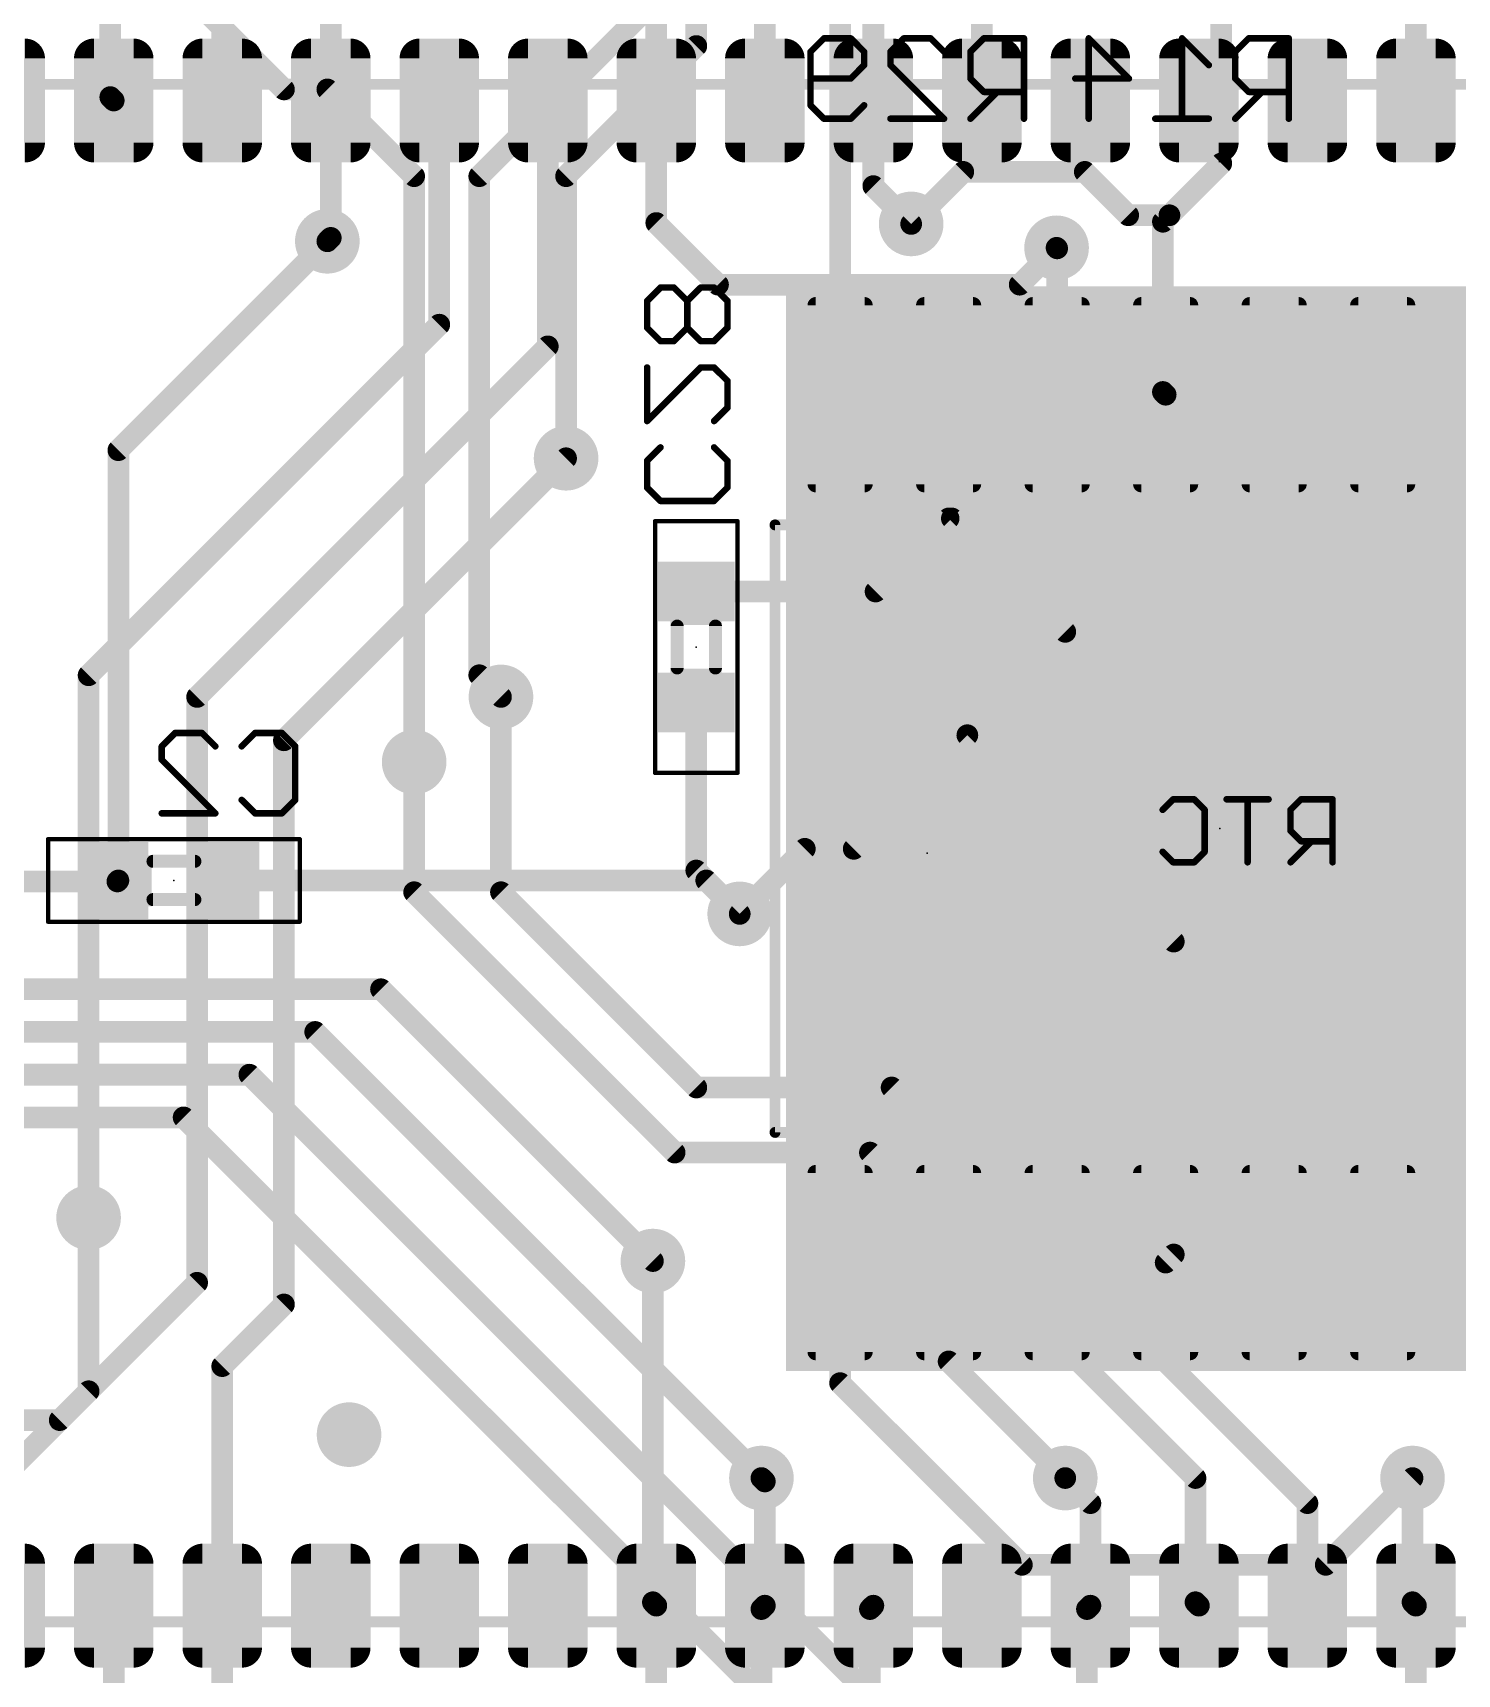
# Model space of a CAD drawing. Extents: x -0.1 to 70.5, y -0.1 to 57.
# Drawn here: x 42.53 to 59.2, y 18.28 to 37.49 of the extents above; entities that cross this region are included whole.
import ezdxf

# ---------------------------------------------------------------- set-up
doc = ezdxf.new("R2010")
doc.units = 0
for name, color, linetype in [('1', 14, 'CONTINUOUS'), ('16', 174, 'CONTINUOUS'), ('18', 94, 'CONTINUOUS'), ('22', 250, 'CONTINUOUS'), ('23', 178, 'CONTINUOUS'), ('24', 178, 'CONTINUOUS'), ('26', 250, 'CONTINUOUS'), ('40', 174, 'CONTINUOUS'), ('51', 250, 'CONTINUOUS'), ('52', 250, 'CONTINUOUS')]:
    doc.layers.add(name, color=color, linetype=linetype)

# ---------------------------------------------------------------- blocks, each defined once
blk = doc.blocks.new('RECT')
blk.add_solid([(-0.5, -0.5), (0.5, -0.5), (-0.5, 0.5), (0.5, 0.5)])
blk = doc.blocks.new('RECT232000X148800R50')
at = {"const_width": 0.2325}
blk.add_lwpolyline([(0.6088, -0.2325), (0.6088, 0.2325, 0.4142), (0.4925, 0.3488), (-0.4925, 0.3488, 0.4142), (-0.6088, 0.2325), (-0.6088, -0.2325, 0.4142), (-0.4925, -0.3488), (0.4925, -0.3488, 0.4142)], format="xyb", close=True, dxfattribs=at)
blk.add_solid([(-0.5179, -0.2579), (0.5179, -0.2579), (-0.5179, 0.2579), (0.5179, 0.2579)])
blk = doc.blocks.new('RECT121920X365760R25')
at = {"const_width": 0.0953}
blk.add_lwpolyline([(0.3334, -1.0477), (0.3334, 1.0477, 0.4142), (0.2858, 1.0954), (-0.2858, 1.0954, 0.4142), (-0.3334, 1.0477), (-0.3334, -1.0477, 0.4142), (-0.2858, -1.0954), (0.2858, -1.0954, 0.4142)], format="xyb", close=True, dxfattribs=at)
blk.add_solid([(-0.3096, -1.0716), (0.3096, -1.0716), (-0.3096, 1.0716), (0.3096, 1.0716)])
blk = doc.blocks.new('ROUNDV')
at = {"const_width": 0.5}
blk.add_lwpolyline([(0, -0.25, 1), (0, 0.25, 1), (0, -0.25)], format="xyb", dxfattribs=at)

msp = doc.modelspace()

# ---------------------------------------------------------------- linework, layer by layer
at = {"layer": '1', "const_width": 0.254}
for points in [[(53.634, 36.7), (53.634, 40.3468)], [(44.744, 36.7), (44.744, 39.1198)], [(43.434, 36.74), (43.434, 38.7298)], [(51.094, 36.7), (51.094, 38.782)], [(52.364, 36.7), (52.364, 38.552)], [(58.714, 36.7), (58.714, 38.6293)], [(46.014, 36.7), (46.014, 38.314)], [(49.824, 36.7), (49.824, 38.2282)], [(43.474, 36.7), (43.434, 36.74)], [(46.014, 35.092), (46.014, 36.7)], [(47.284, 34.076), (47.284, 36.7)], [(48.554, 36.7), (48.554, 33.822)], [(49.824, 35.266), (49.824, 36.7)], [(52.364, 35.6978), (52.364, 36.7)], [(52.8066, 35.2552), (52.364, 35.6978)], [(50.546, 34.544), (49.824, 35.266)], [(45.974, 35.052), (46.014, 35.092)], [(54.5084, 34.9758), (54.0766, 34.544)], [(54.0766, 34.544), (50.546, 34.544)], [(43.18, 29.972), (47.284, 34.076)], [(48.554, 33.822), (44.45, 29.718)], [(48.768, 32.512), (45.466, 29.21)], [(43.18, 23.622), (43.18, 29.972)], [(44.45, 29.718), (44.45, 22.86)], [(48.006, 27.432), (48.006, 29.718)], [(45.466, 22.606), (45.466, 29.21)], [(53.464, 29.27), (52.134, 27.94)], [(53.464, 29.27), (55.88, 26.854)], [(46.99, 27.432), (46.99, 28.956)], [(51.562, 27.94), (50.8, 27.178)], [(52.134, 27.94), (51.562, 27.94)], [(50.038, 24.384), (46.99, 27.432)], [(50.292, 25.146), (48.006, 27.432)], [(55.88, 26.854), (55.88, 24.892)], [(52.578, 25.146), (50.292, 25.146)], [(57.444, 20.28), (52.578, 25.146)], [(52.324, 24.384), (50.038, 24.384)], [(56.134, 20.574), (52.324, 24.384)], [(49.784, 23.114), (49.784, 19.12)], [(44.45, 22.86), (42.842, 21.252)], [(44.744, 21.884), (45.466, 22.606)], [(44.744, 19.08), (44.744, 21.884)], [(42.842, 21.252), (40.978, 21.252)], [(51.054, 20.574), (51.094, 20.534)], [(51.094, 20.534), (51.094, 19.08)], [(54.904, 20.28), (54.61, 20.574)], [(56.134, 19.12), (56.134, 20.574)], [(58.674, 20.574), (58.674, 19.12)], [(54.904, 19.08), (54.904, 20.28)], [(57.444, 19.08), (57.444, 20.28)], [(49.784, 19.12), (49.824, 19.08)], [(56.174, 19.08), (56.134, 19.12)], [(58.674, 19.12), (58.714, 19.08)], [(43.474, 19.08), (43.474, 16.8145)], [(44.744, 19.08), (44.744, 16.8204)], [(49.824, 19.08), (49.824, 15.4043)], [(51.054, 19.04), (51.094, 19.08)], [(51.054, 16.764), (51.054, 19.04)], [(52.324, 19.04), (52.364, 19.08)], [(52.324, 16.764), (52.324, 19.04)], [(54.864, 19.04), (54.904, 19.08)], [(54.864, 17.36), (54.864, 19.04)], [(58.714, 18.074), (58.714, 19.08)]]:
    msp.add_lwpolyline(points, dxfattribs=at)
at = {"layer": '1', "const_width": 0.127}
for points in [[(43.4789, 36.7849, 1), (43.3891, 36.6951)], [(43.3705, 36.74, 1), (43.4975, 36.74)], [(43.4291, 36.6551, 1), (43.5189, 36.7449)], [(44.6805, 36.7, 1), (44.8075, 36.7)], [(46.0775, 36.7, 1), (45.9505, 36.7)], [(45.9505, 36.7, 1), (46.0775, 36.7)], [(47.3475, 36.7, 1), (47.2205, 36.7)], [(48.6175, 36.7, 1), (48.4905, 36.7)], [(49.8875, 36.7, 1), (49.7605, 36.7)], [(49.7605, 36.7, 1), (49.8875, 36.7)], [(51.0305, 36.7, 1), (51.1575, 36.7)], [(52.4275, 36.7, 1), (52.3005, 36.7)], [(52.3005, 36.7, 1), (52.4275, 36.7)], [(53.5705, 36.7, 1), (53.6975, 36.7)], [(58.6505, 36.7, 1), (58.7775, 36.7)], [(52.4089, 35.7427, 1), (52.3191, 35.6529)], [(52.3005, 35.6978, 1), (52.4275, 35.6978)], [(49.8689, 35.3109, 1), (49.7791, 35.2211)], [(52.7617, 35.2103, 1), (52.8515, 35.3001)], [(46.0589, 35.0471, 1), (45.9691, 35.1369)], [(49.7605, 35.266, 1), (49.8875, 35.266)], [(45.9291, 35.0969, 1), (46.0189, 35.0071)], [(45.9505, 35.092, 1), (46.0775, 35.092)], [(54.5533, 34.9309, 1), (54.4635, 35.0207)], [(50.546, 34.6075, 1), (50.546, 34.4805)], [(50.5011, 34.4991, 1), (50.5909, 34.5889)], [(54.0317, 34.5889, 1), (54.1215, 34.4991)], [(54.0766, 34.4805, 1), (54.0766, 34.6075)], [(47.3289, 34.0311, 1), (47.2391, 34.1209)], [(47.2205, 34.076, 1), (47.3475, 34.076)], [(48.4905, 33.822, 1), (48.6175, 33.822)], [(48.5989, 33.7771, 1), (48.5091, 33.8669)], [(48.8129, 32.4671, 1), (48.7231, 32.5569)], [(43.2435, 29.972, 1), (43.1165, 29.972)], [(43.1351, 30.0169, 1), (43.2249, 29.9271)], [(44.5135, 29.718, 1), (44.3865, 29.718)], [(44.4051, 29.7629, 1), (44.4949, 29.6731)], [(48.0695, 29.718, 1), (47.9425, 29.718)], [(45.5295, 29.21, 1), (45.4025, 29.21)], [(45.4211, 29.2549, 1), (45.5109, 29.1651)], [(53.5089, 29.3149, 1), (53.4191, 29.2251)], [(53.5089, 29.2251, 1), (53.4191, 29.3149)], [(47.0535, 28.956, 1), (46.9265, 28.956)], [(51.562, 28.0035, 1), (51.562, 27.8765)], [(51.6069, 27.8951, 1), (51.5171, 27.9849)], [(52.134, 27.8765, 1), (52.134, 28.0035)], [(52.0891, 27.9849, 1), (52.1789, 27.8951)], [(47.0349, 27.4769, 1), (46.9451, 27.3871)], [(46.9265, 27.432, 1), (47.0535, 27.432)], [(48.0509, 27.4769, 1), (47.9611, 27.3871)], [(47.9425, 27.432, 1), (48.0695, 27.432)], [(50.7551, 27.2229, 1), (50.8449, 27.1331)], [(55.9435, 26.854, 1), (55.8165, 26.854)], [(55.8351, 26.8091, 1), (55.9249, 26.8989)], [(50.292, 25.2095, 1), (50.292, 25.0825)], [(50.2471, 25.1011, 1), (50.3369, 25.1909)], [(52.6229, 25.1909, 1), (52.5331, 25.1011)], [(52.578, 25.0825, 1), (52.578, 25.2095)], [(55.8165, 24.892, 1), (55.9435, 24.892)], [(50.038, 24.4475, 1), (50.038, 24.3205)], [(49.9931, 24.3391, 1), (50.0829, 24.4289)], [(52.3689, 24.4289, 1), (52.2791, 24.3391)], [(52.324, 24.3205, 1), (52.324, 24.4475)], [(43.1165, 23.622, 1), (43.2435, 23.622)], [(49.8475, 23.114, 1), (49.7205, 23.114)], [(44.3865, 22.86, 1), (44.5135, 22.86)], [(44.4949, 22.8151, 1), (44.4051, 22.9049)], [(45.5109, 22.5611, 1), (45.4211, 22.6509)], [(45.4025, 22.606, 1), (45.5295, 22.606)], [(44.8075, 21.884, 1), (44.6805, 21.884)], [(44.6991, 21.9289, 1), (44.7889, 21.8391)], [(42.7971, 21.2969, 1), (42.8869, 21.2071)], [(42.842, 21.1885, 1), (42.842, 21.3155)], [(51.0989, 20.6189, 1), (51.0091, 20.5291)], [(51.1575, 20.534, 1), (51.0305, 20.534)], [(51.0491, 20.4891, 1), (51.1389, 20.5789)], [(54.6549, 20.6189, 1), (54.5651, 20.5291)], [(56.1975, 20.574, 1), (56.0705, 20.574)], [(56.0891, 20.5291, 1), (56.1789, 20.6189)], [(58.7375, 20.574, 1), (58.6105, 20.574)], [(54.9675, 20.28, 1), (54.8405, 20.28)], [(54.8591, 20.2351, 1), (54.9489, 20.3249)], [(57.5075, 20.28, 1), (57.3805, 20.28)], [(57.3991, 20.2351, 1), (57.4889, 20.3249)], [(49.8289, 19.1649, 1), (49.7391, 19.0751)], [(56.1789, 19.1649, 1), (56.0891, 19.0751)], [(58.7189, 19.1649, 1), (58.6291, 19.0751)], [(43.5375, 19.08, 1), (43.4105, 19.08)], [(44.8075, 19.08, 1), (44.6805, 19.08)], [(44.6805, 19.08, 1), (44.8075, 19.08)], [(49.7205, 19.12, 1), (49.8475, 19.12)], [(49.8875, 19.08, 1), (49.7605, 19.08)], [(49.7791, 19.0351, 1), (49.8689, 19.1249)], [(51.1175, 19.04, 1), (50.9905, 19.04)], [(51.0091, 19.0849, 1), (51.0989, 18.9951)], [(51.0305, 19.08, 1), (51.1575, 19.08)], [(51.1389, 19.0351, 1), (51.0491, 19.1249)], [(52.3875, 19.04, 1), (52.2605, 19.04)], [(52.2791, 19.0849, 1), (52.3689, 18.9951)], [(52.4089, 19.0351, 1), (52.3191, 19.1249)], [(54.9275, 19.04, 1), (54.8005, 19.04)], [(54.8191, 19.0849, 1), (54.9089, 18.9951)], [(54.8405, 19.08, 1), (54.9675, 19.08)], [(54.9489, 19.0351, 1), (54.8591, 19.1249)], [(56.0705, 19.12, 1), (56.1975, 19.12)], [(56.1291, 19.0351, 1), (56.2189, 19.1249)], [(57.3805, 19.08, 1), (57.5075, 19.08)], [(58.6105, 19.12, 1), (58.7375, 19.12)], [(58.7775, 19.08, 1), (58.6505, 19.08)], [(58.6691, 19.0351, 1), (58.7589, 19.1249)]]:
    msp.add_lwpolyline(points, format="xyb", dxfattribs=at)
at = {"layer": '16', "const_width": 0.254}
for points in [[(50.292, 46.482), (50.292, 37.338)], [(56.4356, 38.6184), (56.4356, 35.9632)], [(51.975, 33.256), (51.975, 38.361)], [(45.466, 36.83), (44.45, 37.846)], [(47.752, 35.814), (49.784, 37.846)], [(50.292, 37.338), (48.768, 35.814)], [(45.974, 36.83), (45.466, 36.83)], [(46.99, 35.814), (45.974, 36.83)], [(46.99, 28.956), (46.99, 35.814)], [(47.752, 29.972), (47.752, 35.814)], [(48.768, 32.512), (48.768, 35.814)], [(53.4162, 35.8648), (52.8066, 35.2552)], [(54.8386, 35.8648), (53.4162, 35.8648)], [(55.3466, 35.3568), (54.8386, 35.8648)], [(56.4356, 35.9632), (55.8292, 35.3568)], [(55.8292, 35.3568), (55.3466, 35.3568)], [(55.8292, 35.3568), (55.753, 35.2806)], [(55.753, 35.2806), (55.753, 33.288)], [(43.5285, 32.6065), (45.974, 35.052)], [(54.515, 34.9692), (54.5084, 34.9758)], [(54.515, 33.256), (54.515, 34.9692)], [(53.245, 33.256), (53.245, 31.8074)], [(55.753, 33.288), (55.785, 33.256)], [(58.325, 33.256), (57.055, 33.256)], [(59.595, 33.256), (58.325, 33.256)], [(43.5285, 27.5696), (43.5285, 32.6065)], [(52.3898, 30.9522), (53.245, 31.8074)], [(53.245, 31.8074), (53.2826, 31.8074)], [(53.2826, 31.8074), (54.61, 30.48)], [(52.3898, 30.9522), (50.292, 30.9522)], [(54.61, 30.48), (62.103, 30.48)], [(48.006, 29.718), (47.752, 29.972)], [(50.292, 29.6522), (50.292, 27.686)], [(41.78, 27.558), (43.5169, 27.558)], [(43.5169, 27.558), (43.5285, 27.5696)], [(44.8285, 27.5696), (50.4084, 27.5696)], [(50.292, 27.686), (50.8, 27.178)], [(50.8, 27.178), (50.4084, 27.5696)], [(36.342, 26.296), (46.602, 26.296)], [(46.602, 26.296), (49.784, 23.114)], [(45.832, 25.796), (36.342, 25.796)], [(45.832, 25.796), (51.054, 20.574)], [(36.342, 25.296), (45.062, 25.296)], [(45.062, 25.296), (53.34, 17.018)], [(55.88, 23.191), (55.88, 24.892)], [(36.342, 24.796), (44.292, 24.796)], [(44.292, 24.796), (52.324, 16.764)], [(43.18, 23.622), (43.18, 21.59)], [(55.785, 23.096), (55.88, 23.191)], [(51.975, 23.096), (51.975, 21.685)], [(53.245, 21.939), (53.245, 23.096)], [(55.785, 23.096), (57.055, 23.096)], [(57.055, 23.096), (58.325, 23.096)], [(58.325, 23.096), (59.595, 23.096)], [(54.61, 20.574), (53.245, 21.939)], [(43.18, 21.59), (41.656, 20.066)], [(51.975, 21.685), (54.102, 19.558)], [(57.658, 19.558), (58.674, 20.574)], [(54.102, 19.558), (57.658, 19.558)]]:
    msp.add_lwpolyline(points, dxfattribs=at)
at = {"layer": '16', "const_width": 0.127}
for points in [[(50.2285, 37.338, 1), (50.3555, 37.338)], [(50.3369, 37.2931, 1), (50.2471, 37.3829)], [(45.466, 36.8935, 1), (45.466, 36.7665)], [(45.4211, 36.7851, 1), (45.5109, 36.8749)], [(46.0189, 36.8749, 1), (45.9291, 36.7851)], [(45.974, 36.7665, 1), (45.974, 36.8935)], [(47.0535, 35.814, 1), (46.9265, 35.814)], [(47.8155, 35.814, 1), (47.6885, 35.814)], [(48.8315, 35.814, 1), (48.7045, 35.814)], [(53.4162, 35.9283, 1), (53.4162, 35.8013)], [(53.4611, 35.8199, 1), (53.3713, 35.9097)], [(54.8835, 35.9097, 1), (54.7937, 35.8199)], [(54.8386, 35.8013, 1), (54.8386, 35.9283)], [(56.3721, 35.9632, 1), (56.4991, 35.9632)], [(56.4805, 35.9183, 1), (56.3907, 36.0081)], [(46.9451, 35.7691, 1), (47.0349, 35.8589)], [(47.7071, 35.8589, 1), (47.7969, 35.7691)], [(48.7231, 35.8589, 1), (48.8129, 35.7691)], [(52.7617, 35.3001, 1), (52.8515, 35.2103)], [(55.3466, 35.4203, 1), (55.3466, 35.2933)], [(55.3017, 35.3119, 1), (55.3915, 35.4017)], [(55.8165, 35.2806, 1), (55.6895, 35.2806)], [(55.7081, 35.3255, 1), (55.7979, 35.2357)], [(55.7843, 35.4017, 1), (55.8741, 35.3119)], [(55.8741, 35.3119, 1), (55.7843, 35.4017)], [(55.8292, 35.2933, 1), (55.8292, 35.4203)], [(46.0189, 35.0071, 1), (45.9291, 35.0969)], [(54.5533, 35.0207, 1), (54.4635, 34.9309)], [(54.5785, 34.9692, 1), (54.4515, 34.9692)], [(54.4701, 34.9243, 1), (54.5599, 35.0141)], [(51.9115, 33.256, 1), (52.0385, 33.256)], [(53.3085, 33.256, 1), (53.1815, 33.256)], [(54.4515, 33.256, 1), (54.5785, 33.256)], [(55.7979, 33.3329, 1), (55.7081, 33.2431)], [(55.6895, 33.288, 1), (55.8165, 33.288)], [(55.7401, 33.2111, 1), (55.8299, 33.3009)], [(57.055, 33.3195, 1), (57.055, 33.1925)], [(58.325, 33.3195, 1), (58.325, 33.1925)], [(58.325, 33.1925, 1), (58.325, 33.3195)], [(43.592, 32.6065, 1), (43.465, 32.6065)], [(43.4836, 32.6514, 1), (43.5734, 32.5616)], [(48.7045, 32.512, 1), (48.8315, 32.512)], [(53.245, 31.8709, 1), (53.245, 31.7439)], [(53.2899, 31.7625, 1), (53.2001, 31.8523)], [(53.3275, 31.8523, 1), (53.2377, 31.7625)], [(53.2826, 31.7439, 1), (53.2826, 31.8709)], [(53.1815, 31.8074, 1), (53.3085, 31.8074)], [(50.292, 31.0157, 1), (50.292, 30.8887)], [(52.3449, 30.9971, 1), (52.4347, 30.9073)], [(52.3898, 30.8887, 1), (52.3898, 31.0157)], [(54.61, 30.5435, 1), (54.61, 30.4165)], [(54.5651, 30.4351, 1), (54.6549, 30.5249)], [(47.7969, 30.0169, 1), (47.7071, 29.9271)], [(47.6885, 29.972, 1), (47.8155, 29.972)], [(47.9611, 29.6731, 1), (48.0509, 29.7629)], [(50.3555, 29.6522, 1), (50.2285, 29.6522)], [(46.9265, 28.956, 1), (47.0535, 28.956)], [(43.5734, 27.5247, 1), (43.4836, 27.6145)], [(43.5169, 27.4945, 1), (43.5169, 27.6215)], [(44.8285, 27.6331, 1), (44.8285, 27.5061)], [(50.3369, 27.7309, 1), (50.2471, 27.6411)], [(50.2285, 27.686, 1), (50.3555, 27.686)], [(50.4533, 27.6145, 1), (50.3635, 27.5247)], [(50.4084, 27.5061, 1), (50.4084, 27.6331)], [(43.472, 27.6029, 1), (43.5618, 27.5131)], [(43.465, 27.5696, 1), (43.592, 27.5696)], [(50.7551, 27.1331, 1), (50.8449, 27.2229)], [(50.7551, 27.1331, 1), (50.8449, 27.2229)], [(46.6469, 26.3409, 1), (46.5571, 26.2511)], [(46.602, 26.2325, 1), (46.602, 26.3595)], [(45.8769, 25.8409, 1), (45.7871, 25.7511)], [(45.832, 25.7325, 1), (45.832, 25.8595)], [(45.1069, 25.3409, 1), (45.0171, 25.2511)], [(45.062, 25.2325, 1), (45.062, 25.3595)], [(55.9435, 24.892, 1), (55.8165, 24.892)], [(44.3369, 24.8409, 1), (44.2471, 24.7511)], [(44.292, 24.7325, 1), (44.292, 24.8595)], [(43.2435, 23.622, 1), (43.1165, 23.622)], [(55.8165, 23.191, 1), (55.9435, 23.191)], [(55.9249, 23.1461, 1), (55.8351, 23.2359)], [(49.7391, 23.0691, 1), (49.8289, 23.1589)], [(52.0385, 23.096, 1), (51.9115, 23.096)], [(53.3085, 23.096, 1), (53.1815, 23.096)], [(55.785, 23.1595, 1), (55.785, 23.0325)], [(55.7401, 23.1409, 1), (55.8299, 23.0511)], [(57.055, 23.1595, 1), (57.055, 23.0325)], [(57.055, 23.0325, 1), (57.055, 23.1595)], [(58.325, 23.1595, 1), (58.325, 23.0325)], [(58.325, 23.0325, 1), (58.325, 23.1595)], [(53.2899, 21.9839, 1), (53.2001, 21.8941)], [(53.1815, 21.939, 1), (53.3085, 21.939)], [(43.2249, 21.5451, 1), (43.1351, 21.6349)], [(52.0199, 21.7299, 1), (51.9301, 21.6401)], [(51.9115, 21.685, 1), (52.0385, 21.685)], [(43.1165, 21.59, 1), (43.2435, 21.59)], [(51.0091, 20.5291, 1), (51.0989, 20.6189)], [(54.5651, 20.5291, 1), (54.6549, 20.6189)], [(58.7189, 20.5291, 1), (58.6291, 20.6189)], [(54.102, 19.6215, 1), (54.102, 19.4945)], [(54.0571, 19.5131, 1), (54.1469, 19.6029)], [(57.6131, 19.6029, 1), (57.7029, 19.5131)], [(57.658, 19.4945, 1), (57.658, 19.6215)]]:
    msp.add_lwpolyline(points, format="xyb", dxfattribs=at)
at = {"layer": '22'}
for points, const_width in [([(51.2448, 31.732, 1), (51.1812, 31.732)], 0.0635), ([(51.213, 31.7638, 1), (51.213, 31.7003)], 0.0635), ([(52.102, 30.2581, 1), (52.102, 31.1739, 1), (52.102, 30.2581)], 0.127), ([(51.1812, 24.62, 1), (51.2448, 24.62)], 0.0635), ([(51.213, 24.6517, 1), (51.213, 24.5883)], 0.0635)]:
    msp.add_lwpolyline(points, format="xyb", dxfattribs=dict(at, const_width=const_width))
at = {"layer": '22', "const_width": 0.127}
for points in [[(61.627, 31.732), (51.213, 31.732)], [(51.213, 31.732), (51.213, 24.62)], [(51.213, 24.62), (61.627, 24.62)]]:
    msp.add_lwpolyline(points, dxfattribs=at)
at = {"layer": '23'}
msp.add_point((52.994, 27.89), dxfattribs=at)
at = {"layer": '24'}
for p in [(50.292, 30.3022), (56.42, 28.176), (44.1785, 27.5696)]:
    msp.add_point(p, dxfattribs=at)
at = {"layer": '26', "const_width": 0.0762}
for points in [[(51.6292, 37.2709), (51.7859, 37.4277)], [(51.6292, 36.6439), (51.6292, 37.2709)], [(51.7859, 37.4277), (52.0995, 37.4277)], [(52.0995, 37.4277), (52.2562, 37.2709)], [(52.2562, 37.2709), (52.2562, 37.1142)], [(52.5647, 37.2709), (52.7214, 37.4277)], [(52.5647, 37.1142), (52.5647, 37.2709)], [(52.7214, 37.4277), (53.035, 37.4277)], [(53.035, 37.4277), (53.1917, 37.2709)], [(53.657, 37.4277), (53.5002, 37.2709)], [(53.5002, 37.2709), (53.5002, 36.9574)], [(54.1273, 37.4277), (53.657, 37.4277)], [(54.1273, 36.4871), (54.1273, 37.4277)], [(54.8847, 36.4871), (54.8847, 37.4277)], [(54.8847, 37.4277), (55.355, 36.9574)], [(56.2905, 37.1142), (55.977, 37.4277)], [(55.977, 37.4277), (55.977, 36.4871)], [(56.7558, 37.4277), (56.599, 37.2709)], [(56.599, 37.2709), (56.599, 36.9574)], [(57.2261, 37.4277), (56.7558, 37.4277)], [(57.2261, 36.4871), (57.2261, 37.4277)], [(52.2562, 37.1142), (52.0995, 36.9574)], [(53.1917, 36.4871), (52.5647, 37.1142)], [(52.0995, 36.9574), (51.6292, 36.9574)], [(53.5002, 36.9574), (53.657, 36.8006)], [(55.355, 36.9574), (54.7279, 36.9574)], [(56.599, 36.9574), (56.7558, 36.8006)], [(53.8137, 36.8006), (53.5002, 36.4871)], [(53.657, 36.8006), (54.1273, 36.8006)], [(56.9125, 36.8006), (56.599, 36.4871)], [(56.7558, 36.8006), (57.2261, 36.8006)], [(51.7859, 36.4871), (51.6292, 36.6439)], [(52.0995, 36.4871), (51.7859, 36.4871)], [(52.2562, 36.6439), (52.0995, 36.4871)], [(52.5647, 36.4871), (53.1917, 36.4871)], [(56.2905, 36.4871), (55.6635, 36.4871)], [(49.8731, 34.5102), (49.7163, 34.3534)], [(50.0298, 34.5102), (49.8731, 34.5102)], [(50.1866, 34.3534), (50.0298, 34.5102)], [(50.3434, 34.5102), (50.1866, 34.3534)], [(50.5001, 34.5102), (50.3434, 34.5102)], [(50.6569, 34.3534), (50.5001, 34.5102)], [(49.7163, 34.3534), (49.7163, 34.0399)], [(50.1866, 34.0399), (50.1866, 34.3534)], [(50.6569, 34.0399), (50.6569, 34.3534)], [(49.7163, 34.0399), (49.8731, 33.8831)], [(50.0298, 33.8831), (50.1866, 34.0399)], [(50.1866, 34.0399), (50.3434, 33.8831)], [(50.5001, 33.8831), (50.6569, 34.0399)], [(49.8731, 33.8831), (50.0298, 33.8831)], [(50.3434, 33.8831), (50.5001, 33.8831)], [(49.7163, 33.5747), (49.7163, 32.9476)], [(49.7163, 32.9476), (50.3434, 33.5747)], [(50.3434, 33.5747), (50.5001, 33.5747)], [(50.5001, 33.5747), (50.6569, 33.4179)], [(50.6569, 33.4179), (50.6569, 33.1044)], [(50.6569, 33.1044), (50.5001, 32.9476)], [(49.7163, 32.4824), (49.8731, 32.6392)], [(50.5001, 32.6392), (50.6569, 32.4824)], [(49.7163, 32.1689), (49.7163, 32.4824)], [(50.6569, 32.4824), (50.6569, 32.1689)], [(49.8731, 32.0121), (49.7163, 32.1689)], [(50.6569, 32.1689), (50.5001, 32.0121)], [(50.5001, 32.0121), (49.8731, 32.0121)], [(44.0357, 29.1394), (44.1925, 29.2962)], [(44.1925, 29.2962), (44.506, 29.2962)], [(44.506, 29.2962), (44.6628, 29.1394)], [(44.9712, 29.1394), (45.128, 29.2962)], [(45.128, 29.2962), (45.4415, 29.2962)], [(45.4415, 29.2962), (45.5983, 29.1394)], [(44.0357, 28.9827), (44.0357, 29.1394)], [(44.6628, 28.3556), (44.0357, 28.9827)], [(45.5983, 29.1394), (45.5983, 28.5124)], [(45.128, 28.3556), (44.9712, 28.5124)], [(45.5983, 28.5124), (45.4415, 28.3556)], [(55.7498, 28.3967), (55.8727, 28.5195)], [(55.8727, 28.5195), (56.1184, 28.5195)], [(56.1184, 28.5195), (56.2413, 28.3967)], [(56.9897, 28.5195), (56.4982, 28.5195)], [(56.744, 27.7823), (56.744, 28.5195)], [(57.3695, 28.5195), (57.2467, 28.3967)], [(57.7381, 28.5195), (57.3695, 28.5195)], [(57.7381, 27.7823), (57.7381, 28.5195)], [(44.0357, 28.3556), (44.6628, 28.3556)], [(45.4415, 28.3556), (45.128, 28.3556)], [(56.2413, 28.3967), (56.2413, 27.9052)], [(57.2467, 28.3967), (57.2467, 28.1509)], [(57.2467, 28.1509), (57.3695, 28.028)], [(57.4924, 28.028), (57.2467, 27.7823)], [(57.3695, 28.028), (57.7381, 28.028)], [(55.8727, 27.7823), (55.7498, 27.9052)], [(56.2413, 27.9052), (56.1184, 27.7823)], [(56.1184, 27.7823), (55.8727, 27.7823)]]:
    msp.add_lwpolyline(points, dxfattribs=at)
at = {"layer": '26', "const_width": 0.0381}
for points in [[(51.6482, 37.2709, 1), (51.6101, 37.2709)], [(51.6157, 37.2844, 1), (51.6426, 37.2575)], [(51.7859, 37.4468, 1), (51.7859, 37.4087)], [(51.7994, 37.4142, 1), (51.7724, 37.4412)], [(52.1129, 37.4412, 1), (52.086, 37.4142)], [(52.0995, 37.4087, 1), (52.0995, 37.4468)], [(52.2753, 37.2709, 1), (52.2372, 37.2709)], [(52.2427, 37.2575, 1), (52.2697, 37.2844)], [(52.5837, 37.2709, 1), (52.5456, 37.2709)], [(52.5512, 37.2844, 1), (52.5781, 37.2575)], [(52.7214, 37.4468, 1), (52.7214, 37.4087)], [(52.7349, 37.4142, 1), (52.708, 37.4412)], [(53.0484, 37.4412, 1), (53.0215, 37.4142)], [(53.035, 37.4087, 1), (53.035, 37.4468)], [(53.1783, 37.2575, 1), (53.2052, 37.2844)], [(53.5192, 37.2709, 1), (53.4811, 37.2709)], [(53.4867, 37.2844, 1), (53.5137, 37.2575)], [(53.657, 37.4468, 1), (53.657, 37.4087)], [(53.6704, 37.4142, 1), (53.6435, 37.4412)], [(54.1463, 37.4277, 1), (54.1082, 37.4277)], [(54.1273, 37.4087, 1), (54.1273, 37.4468)], [(54.9038, 37.4277, 1), (54.8657, 37.4277)], [(54.8982, 37.4412, 1), (54.8712, 37.4142)], [(55.9905, 37.4412, 1), (55.9635, 37.4142)], [(55.9961, 37.4277, 1), (55.958, 37.4277)], [(56.618, 37.2709, 1), (56.5799, 37.2709)], [(56.5855, 37.2844, 1), (56.6125, 37.2575)], [(56.7558, 37.4468, 1), (56.7558, 37.4087)], [(56.7692, 37.4142, 1), (56.7423, 37.4412)], [(57.2451, 37.4277, 1), (57.207, 37.4277)], [(57.2261, 37.4087, 1), (57.2261, 37.4468)], [(52.2372, 37.1142, 1), (52.2753, 37.1142)], [(52.2697, 37.1007, 1), (52.2427, 37.1276)], [(52.5781, 37.1276, 1), (52.5512, 37.1007)], [(52.5456, 37.1142, 1), (52.5837, 37.1142)], [(56.2771, 37.1007, 1), (56.304, 37.1276)], [(51.6292, 36.9764, 1), (51.6292, 36.9383)], [(52.086, 36.9709, 1), (52.1129, 36.9439)], [(52.0995, 36.9383, 1), (52.0995, 36.9764)], [(53.4811, 36.9574, 1), (53.5192, 36.9574)], [(53.5137, 36.9709, 1), (53.4867, 36.9439)], [(54.7279, 36.9764, 1), (54.7279, 36.9383)], [(55.3415, 36.9439, 1), (55.3685, 36.9709)], [(55.355, 36.9383, 1), (55.355, 36.9764)], [(56.6125, 36.9709, 1), (56.5855, 36.9439)], [(56.5799, 36.9574, 1), (56.618, 36.9574)], [(53.657, 36.8197, 1), (53.657, 36.7816)], [(53.6435, 36.7872, 1), (53.6704, 36.8141)], [(53.8272, 36.7872, 1), (53.8003, 36.8141)], [(54.1273, 36.7816, 1), (54.1273, 36.8197)], [(56.7558, 36.8197, 1), (56.7558, 36.7816)], [(56.7423, 36.7872, 1), (56.7692, 36.8141)], [(56.926, 36.7872, 1), (56.8991, 36.8141)], [(57.2261, 36.7816, 1), (57.2261, 36.8197)], [(51.6426, 36.6573, 1), (51.6157, 36.6304)], [(51.6101, 36.6439, 1), (51.6482, 36.6439)], [(51.7859, 36.5062, 1), (51.7859, 36.4681)], [(51.7724, 36.4736, 1), (51.7994, 36.5006)], [(52.086, 36.5006, 1), (52.1129, 36.4736)], [(52.0995, 36.4681, 1), (52.0995, 36.5062)], [(52.2697, 36.6304, 1), (52.2427, 36.6573)], [(52.5647, 36.5062, 1), (52.5647, 36.4681)], [(53.1783, 36.4736, 1), (53.2052, 36.5006)], [(53.1917, 36.4681, 1), (53.1917, 36.5062)], [(53.4867, 36.5006, 1), (53.5137, 36.4736)], [(55.6635, 36.5062, 1), (55.6635, 36.4681)], [(56.2905, 36.4681, 1), (56.2905, 36.5062)], [(56.5855, 36.5006, 1), (56.6125, 36.4736)], [(54.1082, 36.4871, 1), (54.1463, 36.4871)], [(54.8657, 36.4871, 1), (54.9038, 36.4871)], [(55.958, 36.4871, 1), (55.9961, 36.4871)], [(57.207, 36.4871, 1), (57.2451, 36.4871)], [(49.8731, 34.5293, 1), (49.8731, 34.4912)], [(49.8865, 34.4967, 1), (49.8596, 34.5237)], [(50.0433, 34.5237, 1), (50.0164, 34.4967)], [(50.0298, 34.4912, 1), (50.0298, 34.5293)], [(50.3434, 34.5293, 1), (50.3434, 34.4912)], [(50.3568, 34.4967, 1), (50.3299, 34.5237)], [(50.5136, 34.5237, 1), (50.4867, 34.4967)], [(50.5001, 34.4912, 1), (50.5001, 34.5293)], [(49.7354, 34.3534, 1), (49.6973, 34.3534)], [(49.7028, 34.3669, 1), (49.7298, 34.34)], [(50.1731, 34.3669, 1), (50.2001, 34.34)], [(50.2057, 34.3534, 1), (50.1676, 34.3534)], [(50.1731, 34.34, 1), (50.2001, 34.3669)], [(50.676, 34.3534, 1), (50.6379, 34.3534)], [(50.6434, 34.34, 1), (50.6704, 34.3669)], [(49.7298, 34.0534, 1), (49.7028, 34.0264)], [(49.6973, 34.0399, 1), (49.7354, 34.0399)], [(50.2001, 34.0534, 1), (50.1731, 34.0264)], [(50.1676, 34.0399, 1), (50.2057, 34.0399)], [(50.2001, 34.0264, 1), (50.1731, 34.0534)], [(50.6379, 34.0399, 1), (50.676, 34.0399)], [(50.6704, 34.0264, 1), (50.6434, 34.0534)], [(49.8731, 33.9022, 1), (49.8731, 33.8641)], [(49.8596, 33.8697, 1), (49.8865, 33.8966)], [(50.0164, 33.8966, 1), (50.0433, 33.8697)], [(50.0298, 33.8641, 1), (50.0298, 33.9022)], [(50.3434, 33.9022, 1), (50.3434, 33.8641)], [(50.3299, 33.8697, 1), (50.3568, 33.8966)], [(50.4867, 33.8966, 1), (50.5136, 33.8697)], [(50.5001, 33.8641, 1), (50.5001, 33.9022)], [(49.7354, 33.5747, 1), (49.6973, 33.5747)], [(50.3434, 33.5937, 1), (50.3434, 33.5556)], [(50.3568, 33.5612, 1), (50.3299, 33.5882)], [(50.5136, 33.5882, 1), (50.4867, 33.5612)], [(50.5001, 33.5556, 1), (50.5001, 33.5937)], [(50.676, 33.4179, 1), (50.6379, 33.4179)], [(50.6434, 33.4044, 1), (50.6704, 33.4314)], [(50.6379, 33.1044, 1), (50.676, 33.1044)], [(50.6704, 33.0909, 1), (50.6434, 33.1179)], [(49.7028, 32.9611, 1), (49.7298, 32.9341)], [(49.6973, 32.9476, 1), (49.7354, 32.9476)], [(50.4867, 32.9611, 1), (50.5136, 32.9341)], [(49.8865, 32.6257, 1), (49.8596, 32.6526)], [(50.5136, 32.6526, 1), (50.4867, 32.6257)], [(49.7354, 32.4824, 1), (49.6973, 32.4824)], [(49.7028, 32.4959, 1), (49.7298, 32.4689)], [(50.676, 32.4824, 1), (50.6379, 32.4824)], [(50.6434, 32.4689, 1), (50.6704, 32.4959)], [(49.7298, 32.1823, 1), (49.7028, 32.1554)], [(49.6973, 32.1689, 1), (49.7354, 32.1689)], [(50.6379, 32.1689, 1), (50.676, 32.1689)], [(50.6704, 32.1554, 1), (50.6434, 32.1823)], [(49.8731, 32.0312, 1), (49.8731, 31.9931)], [(49.8596, 31.9986, 1), (49.8865, 32.0256)], [(50.4867, 32.0256, 1), (50.5136, 31.9986)], [(50.5001, 31.9931, 1), (50.5001, 32.0312)], [(44.1925, 29.3152, 1), (44.1925, 29.2771)], [(44.206, 29.2827, 1), (44.179, 29.3097)], [(44.5195, 29.3097, 1), (44.4925, 29.2827)], [(44.506, 29.2771, 1), (44.506, 29.3152)], [(45.128, 29.3152, 1), (45.128, 29.2771)], [(45.1415, 29.2827, 1), (45.1145, 29.3097)], [(45.455, 29.3097, 1), (45.4281, 29.2827)], [(45.4415, 29.2771, 1), (45.4415, 29.3152)], [(44.0222, 29.1529, 1), (44.0492, 29.126)], [(44.0492, 28.9961, 1), (44.0222, 28.9692)], [(44.0548, 29.1394, 1), (44.0167, 29.1394)], [(44.6493, 29.126, 1), (44.6763, 29.1529)], [(44.9578, 29.1529, 1), (44.9847, 29.126)], [(45.6174, 29.1394, 1), (45.5793, 29.1394)], [(45.5848, 29.126, 1), (45.6118, 29.1529)], [(44.0167, 28.9827, 1), (44.0548, 28.9827)], [(44.9847, 28.5258, 1), (44.9578, 28.4989)], [(45.5793, 28.5124, 1), (45.6174, 28.5124)], [(45.6118, 28.4989, 1), (45.5848, 28.5258)], [(55.8727, 28.5386, 1), (55.8727, 28.5005)], [(55.8862, 28.5061, 1), (55.8592, 28.533)], [(56.1319, 28.533, 1), (56.105, 28.5061)], [(56.1184, 28.5005, 1), (56.1184, 28.5386)], [(56.4982, 28.5386, 1), (56.4982, 28.5005)], [(56.763, 28.5195, 1), (56.7249, 28.5195)], [(56.9897, 28.5005, 1), (56.9897, 28.5386)], [(57.3695, 28.5386, 1), (57.3695, 28.5005)], [(57.383, 28.5061, 1), (57.3561, 28.533)], [(57.7572, 28.5195, 1), (57.7191, 28.5195)], [(57.7381, 28.5005, 1), (57.7381, 28.5386)], [(44.0357, 28.3746, 1), (44.0357, 28.3365)], [(44.6493, 28.3421, 1), (44.6763, 28.3691)], [(44.6628, 28.3365, 1), (44.6628, 28.3746)], [(45.128, 28.3746, 1), (45.128, 28.3365)], [(45.1145, 28.3421, 1), (45.1415, 28.3691)], [(45.4281, 28.3691, 1), (45.455, 28.3421)], [(45.4415, 28.3365, 1), (45.4415, 28.3746)], [(55.7364, 28.4101, 1), (55.7633, 28.3832)], [(56.2604, 28.3967, 1), (56.2223, 28.3967)], [(56.2278, 28.3832, 1), (56.2548, 28.4101)], [(57.2657, 28.3967, 1), (57.2276, 28.3967)], [(57.2332, 28.4101, 1), (57.2601, 28.3832)], [(57.2601, 28.1644, 1), (57.2332, 28.1374)], [(57.2276, 28.1509, 1), (57.2657, 28.1509)], [(57.3695, 28.0471, 1), (57.3695, 28.009)], [(57.3561, 28.0146, 1), (57.383, 28.0415)], [(57.5059, 28.0146, 1), (57.4789, 28.0415)], [(57.7381, 28.009, 1), (57.7381, 28.0471)], [(55.7633, 27.9186, 1), (55.7364, 27.8917)], [(56.2223, 27.9052, 1), (56.2604, 27.9052)], [(56.2548, 27.8917, 1), (56.2278, 27.9186)], [(55.8727, 27.8014, 1), (55.8727, 27.7633)], [(55.8592, 27.7688, 1), (55.8862, 27.7958)], [(56.105, 27.7958, 1), (56.1319, 27.7688)], [(56.1184, 27.7633, 1), (56.1184, 27.8014)], [(56.7249, 27.7823, 1), (56.763, 27.7823)], [(57.2332, 27.7958, 1), (57.2601, 27.7688)], [(57.7191, 27.7823, 1), (57.7572, 27.7823)]]:
    msp.add_lwpolyline(points, format="xyb", dxfattribs=at)
at = {"layer": '40', "const_width": 0.0508}
for points in [[(50.775, 31.7752), (49.809, 31.7752)], [(49.809, 31.7752), (49.809, 28.8292)], [(50.775, 28.8292), (50.775, 31.7752)], [(49.809, 28.8292), (50.775, 28.8292)], [(45.6515, 28.0526), (42.7055, 28.0526)], [(42.7055, 28.0526), (42.7055, 27.0866)], [(45.6515, 27.0866), (45.6515, 28.0526)], [(42.7055, 27.0866), (45.6515, 27.0866)]]:
    msp.add_lwpolyline(points, dxfattribs=at)
at = {"layer": '40', "const_width": 0.0254}
for points in [[(49.809, 31.7879, 1), (49.809, 31.7625)], [(49.8217, 31.7752, 1), (49.7963, 31.7752)], [(50.7877, 31.7752, 1), (50.7623, 31.7752)], [(50.775, 31.7625, 1), (50.775, 31.7879)], [(49.809, 28.8419, 1), (49.809, 28.8165)], [(49.7963, 28.8292, 1), (49.8217, 28.8292)], [(50.7623, 28.8292, 1), (50.7877, 28.8292)], [(50.775, 28.8165, 1), (50.775, 28.8419)], [(42.7055, 28.0653, 1), (42.7055, 28.0399)], [(42.7182, 28.0526, 1), (42.6928, 28.0526)], [(45.6642, 28.0526, 1), (45.6388, 28.0526)], [(45.6515, 28.0399, 1), (45.6515, 28.0653)], [(42.7055, 27.0993, 1), (42.7055, 27.0739)], [(42.6928, 27.0866, 1), (42.7182, 27.0866)], [(45.6388, 27.0866, 1), (45.6642, 27.0866)], [(45.6515, 27.0739, 1), (45.6515, 27.0993)]]:
    msp.add_lwpolyline(points, format="xyb", dxfattribs=at)
at = {"layer": '51', "const_width": 0.127}
for points in [[(37.294, 36.89), (68.694, 36.89)], [(68.694, 18.89), (37.294, 18.89)]]:
    msp.add_lwpolyline(points, dxfattribs=at)
at = {"layer": '52', "const_width": 0.1524}
for points in [[(50.068, 30.5472), (50.068, 30.0572)], [(50.516, 30.0572), (50.516, 30.5472)], [(44.4235, 27.7936), (43.9335, 27.7936)], [(43.9335, 27.3456), (44.4235, 27.3456)]]:
    msp.add_lwpolyline(points, dxfattribs=at)
at = {"layer": '52', "const_width": 0.0762}
for points in [[(50.1061, 30.5472, 1), (50.0299, 30.5472)], [(50.5541, 30.5472, 1), (50.4779, 30.5472)], [(50.0299, 30.0572, 1), (50.1061, 30.0572)], [(50.4779, 30.0572, 1), (50.5541, 30.0572)], [(43.9335, 27.8317, 1), (43.9335, 27.7555)], [(44.4235, 27.7555, 1), (44.4235, 27.8317)], [(43.9335, 27.3837, 1), (43.9335, 27.3075)], [(44.4235, 27.3075, 1), (44.4235, 27.3837)]]:
    msp.add_lwpolyline(points, format="xyb", dxfattribs=at)

# ---------------------------------------------------------------- block references
at = {"layer": '1'}
for p, rotation in [((42.204, 36.7), 270), ((43.474, 36.7), 270), ((44.744, 36.7), 270), ((46.014, 36.7), 270), ((47.284, 36.7), 270), ((48.554, 36.7), 270), ((49.824, 36.7), 270), ((51.094, 36.7), 270), ((52.364, 36.7), 270), ((53.634, 36.7), 270), ((54.904, 36.7), 270), ((56.174, 36.7), 270), ((57.444, 36.7), 270), ((58.714, 36.7), 270), ((42.204, 19.08), 90), ((43.474, 19.08), 90), ((44.744, 19.08), 90), ((46.014, 19.08), 90), ((47.284, 19.08), 90), ((48.554, 19.08), 90), ((49.824, 19.08), 90), ((51.094, 19.08), 90), ((52.364, 19.08), 90), ((53.634, 19.08), 90), ((54.904, 19.08), 90), ((56.174, 19.08), 90), ((57.444, 19.08), 90), ((58.714, 19.08), 90)]:
    msp.add_blockref('RECT232000X148800R50', p, dxfattribs=dict(at, rotation=rotation))
at = {"layer": '1', "xscale": 4, "yscale": 4, "rotation": 270}
msp.add_blockref('RECT', (53.464, 29.27), dxfattribs=at)
at = {"layer": '16'}
for p in [(51.975, 33.256), (53.245, 33.256), (54.515, 33.256), (55.785, 33.256), (57.055, 33.256), (58.325, 33.256), (51.975, 23.096), (53.245, 23.096), (54.515, 23.096), (55.785, 23.096), (57.055, 23.096), (58.325, 23.096)]:
    msp.add_blockref('RECT121920X365760R25', p, dxfattribs=at)
at = {"layer": '16', "xscale": 0.7, "yscale": 0.9}
for p, rotation in [((50.292, 30.9522), 90), ((50.292, 29.6522), 90), ((43.5285, 27.5696), 180), ((44.8285, 27.5696), 180)]:
    msp.add_blockref('RECT', p, dxfattribs=dict(at, rotation=rotation))
at = {"layer": '18', "xscale": 0.7564, "yscale": 0.7564}
for p in [(52.8066, 35.2552), (52.8066, 35.2552), (45.974, 35.052), (45.974, 35.052), (54.5084, 34.9758), (54.5084, 34.9758), (48.768, 32.512), (48.768, 32.512), (48.006, 29.718), (48.006, 29.718), (46.99, 28.956), (46.99, 28.956), (50.8, 27.178), (50.8, 27.178), (55.88, 24.892), (55.88, 24.892), (43.18, 23.622), (43.18, 23.622), (49.784, 23.114), (49.784, 23.114), (46.228, 21.082), (46.228, 21.082), (51.054, 20.574), (51.054, 20.574), (54.61, 20.574), (54.61, 20.574), (58.674, 20.574), (58.674, 20.574)]:
    msp.add_blockref('ROUNDV', p, dxfattribs=at)
at = {"layer": '40', "xscale": 10.16, "yscale": 12.7}
msp.add_blockref('RECT', (56.42, 28.176), dxfattribs=at)
at = {"layer": '52', "xscale": 0.3, "yscale": 0.5999}
for p, rotation in [((50.2872, 30.711), 90), ((50.2872, 29.8982), 90), ((43.7697, 27.5648), 180), ((44.5825, 27.5648), 180)]:
    msp.add_blockref('RECT', p, dxfattribs=dict(at, rotation=rotation))

doc.saveas('drawing.dxf')
